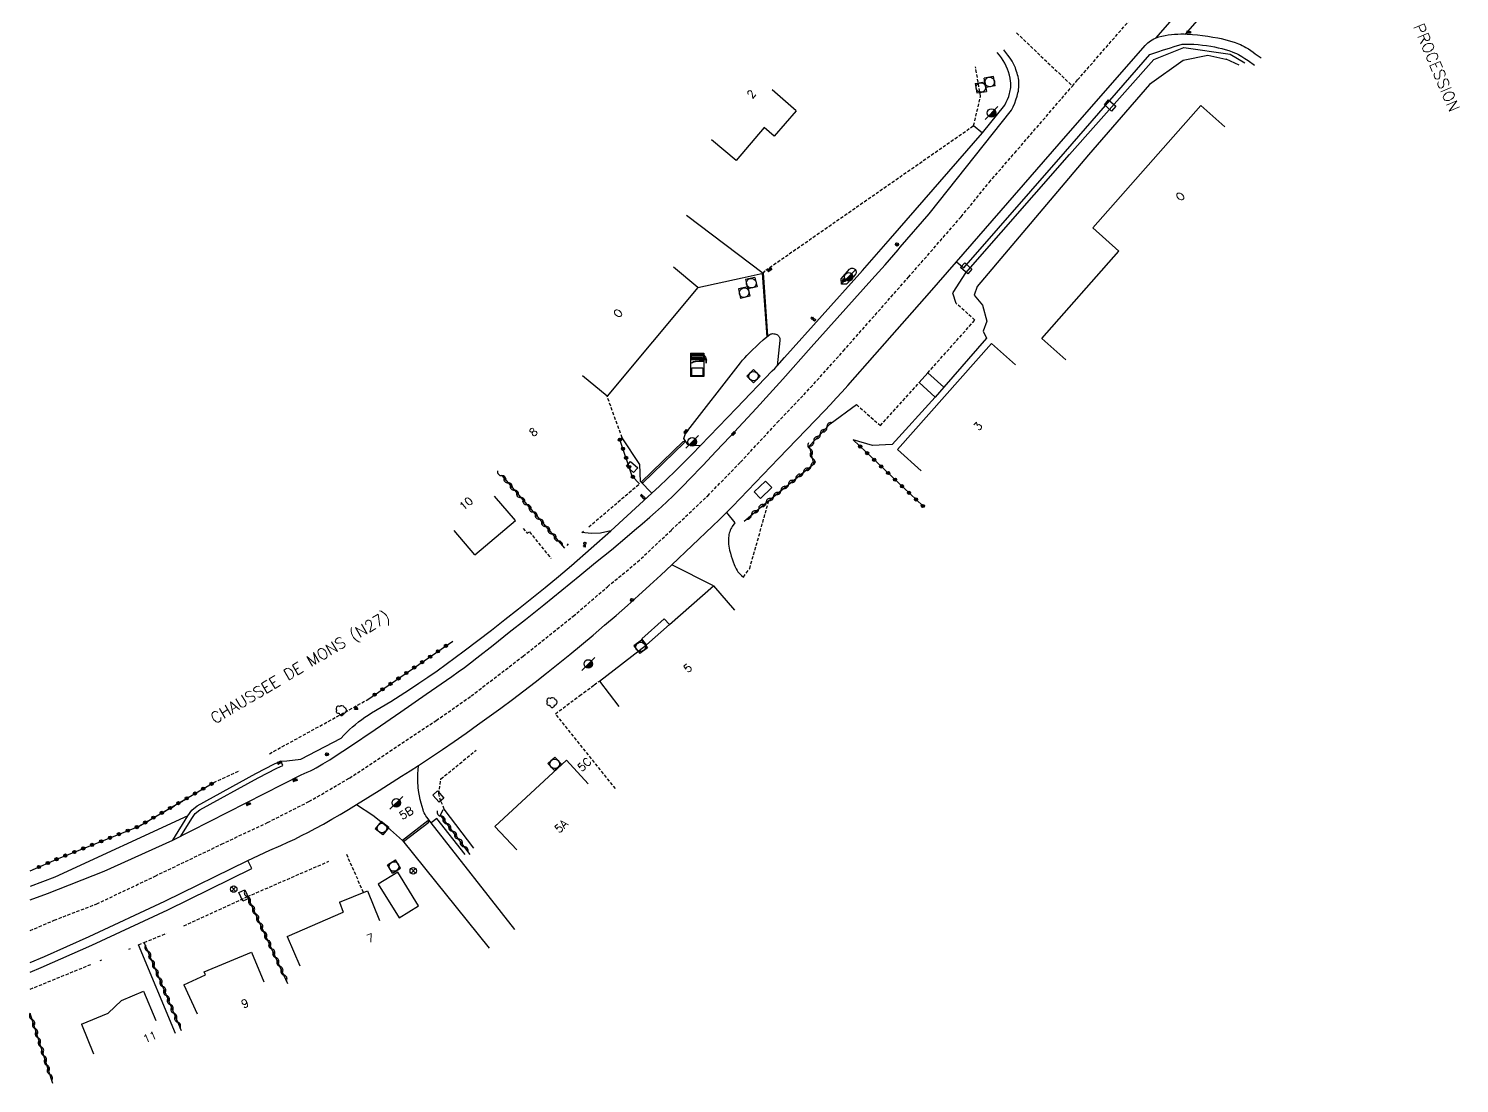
# Model space of a CAD drawing. Header units: millimetres. Extents: x 145999 to 146961, y 142040 to 143000.
# Drawn here: x 145999.8 to 146223.3, y 142040.2 to 142204.9 of the extents above; entities that cross this region are included whole.
import ezdxf
from ezdxf.enums import TextEntityAlignment as Align

# ---------------------------------------------------------------- set-up
doc = ezdxf.new("R2010")
doc.units = ezdxf.units.MM
doc.linetypes.add('DASHED', pattern=[0.75, 0.5, -0.25])
doc.layers.get('0').update_dxf_attribs({"linetype": 'CONTINUOUS'})
for name, color, linetype in [('W0001', 6, 'DASHED'), ('W0003', 5, 'CONTINUOUS'), ('W0004', 5, 'CONTINUOUS'), ('W0008', 7, 'CONTINUOUS'), ('W0014', 7, 'CONTINUOUS'), ('W0017', 7, 'CONTINUOUS'), ('W0020', 2, 'CONTINUOUS'), ('W0100', 7, 'CONTINUOUS'), ('W0101', 7, 'CONTINUOUS'), ('W0105', 7, 'CONTINUOUS'), ('W0112', 1, 'DASHED'), ('W0211', 2, 'CONTINUOUS'), ('W0213', 2, 'CONTINUOUS'), ('W0300', 7, 'CONTINUOUS'), ('W0310', 3, 'CONTINUOUS'), ('W0322', 7, 'CONTINUOUS'), ('W0323', 7, 'CONTINUOUS'), ('W0400', 7, 'CONTINUOUS'), ('W0420', 7, 'CONTINUOUS'), ('W0425', 7, 'CONTINUOUS'), ('W0431', 7, 'CONTINUOUS'), ('W0461', 7, 'CONTINUOUS'), ('W0469', 7, 'CONTINUOUS'), ('W0470', 7, 'CONTINUOUS'), ('W0851', 7, 'CONTINUOUS'), ('W0856', 7, 'CONTINUOUS'), ('W0925', 7, 'CONTINUOUS'), ('W0989', 7, 'CONTINUOUS'), ('W0991', 7, 'CONTINUOUS'), ('W1336', 3, 'CONTINUOUS'), ('W1337', 1, 'CONTINUOUS'), ('W1338', 7, 'CONTINUOUS'), ('W1471', 7, 'CONTINUOUS')]:
    doc.layers.add(name, color=color, linetype=linetype)
doc.styles.get("Standard").update_dxf_attribs({"font": 'romans.shx', "width": 0.85})

# ---------------------------------------------------------------- blocks, each defined once
blk = doc.blocks.new('T469')
at = {"color": 0, "linetype": 'Continuous', "flags": 128}
for points in [[(-0.35, 0.35), (0.35, -0.35)], [(-0.35, -0.35), (0.35, 0.35)]]:
    blk.add_lwpolyline(points, dxfattribs=at)
at = {"color": 0, "linetype": 'Continuous'}
blk.add_circle((0, 0), 0.5, dxfattribs=at)
blk = doc.blocks.new('T1471')
at = {"color": 0, "linetype": 'Continuous', "flags": 128}
blk.add_lwpolyline([(-0.75, -0.5), (-0.75, 0.5), (0.75, 0.5), (0.75, -0.5), (-0.75, -0.5)], dxfattribs=at)
blk = doc.blocks.new('T400')
for p, q in [((-0.15, 0.3), (0.15, 0.3)), ((-0.15, -0.25), (-0.15, 0.3)), ((-0.15, 0.15), (0.15, 0.15)), ((-0.15, 0), (0.15, 0)), ((0.15, 0.3), (0.15, -0.25)), ((-0.15, -0.15), (0.15, -0.15)), ((-0.15, -0.25), (-0.15, -0.3)), ((-0.15, -0.3), (0.15, -0.3)), ((0.15, -0.3), (0.15, -0.25))]:
    blk.add_line(p, q)
blk = doc.blocks.new('T856')
for p, q in [((-0.125, 0), (0.125, 0)), ((0, 0.125), (0, -0.125))]:
    blk.add_line(p, q)
blk.add_ellipse((0, 0), major_axis=(-0.177, 0.177), ratio=1, start_param=3.9269908, end_param=10.2101761)
blk = doc.blocks.new('T300')
for p, q in [((-0.8, 0.51), (-0.86, 0.34)), ((-0.86, 0.34), (-0.86, 0.17)), ((-0.86, 0.17), (-0.74, 0.06)), ((-0.69, 0.63), (-0.8, 0.51)), ((-0.8, -0.06), (-0.74, 0.06)), ((-0.74, 0.06), (-0.69, 0.11)), ((-0.57, 0.69), (-0.69, 0.63)), ((-0.46, 0.69), (-0.57, 0.69)), ((-0.29, 0.63), (-0.46, 0.69)), ((-0.29, 0.63), (-0.17, 0.74)), ((-0.23, 0.57), (-0.29, 0.63)), ((-0.17, 0.74), (-0.06, 0.8)), ((-0.06, 0.8), (0.06, 0.8)), ((0.06, 0.8), (0.23, 0.74)), ((0.23, 0.74), (0.34, 0.63)), ((0.34, 0.63), (0.4, 0.51)), ((0.46, 0.46), (0.34, 0.46)), ((0.4, 0.51), (0.4, 0.46)), ((0.57, 0.4), (0.46, 0.46)), ((0.57, 0.4), (0.69, 0.29)), ((0.69, 0.29), (0.74, 0.17)), ((0.74, 0.06), (0.69, -0.17)), ((0.74, 0.17), (0.74, 0.06)), ((-0.8, -0.17), (-0.8, -0.06)), ((-0.8, -0.23), (-0.8, -0.17)), ((-0.74, -0.34), (-0.8, -0.23)), ((-0.69, -0.4), (-0.74, -0.34)), ((-0.51, -0.46), (-0.69, -0.4)), ((-0.4, -0.46), (-0.51, -0.46)), ((-0.4, -0.46), (-0.34, -0.46)), ((-0.34, -0.46), (-0.34, -0.4)), ((-0.34, -0.51), (-0.34, -0.46)), ((-0.29, -0.63), (-0.34, -0.51)), ((-0.17, -0.74), (-0.29, -0.63)), ((-0.06, -0.8), (-0.17, -0.74)), ((0.06, -0.8), (-0.06, -0.8)), ((0.17, -0.74), (0.06, -0.8)), ((0.23, -0.69), (0.17, -0.74)), ((0.29, -0.46), (0.23, -0.46)), ((0.29, -0.63), (0.23, -0.69)), ((0.46, -0.4), (0.29, -0.46)), ((0.34, -0.51), (0.29, -0.63)), ((0.34, -0.51), (0.34, -0.46)), ((0.57, -0.34), (0.46, -0.4)), ((0.63, -0.29), (0.57, -0.34)), ((0.69, -0.17), (0.63, -0.29))]:
    blk.add_line(p, q)
blk = doc.blocks.new('T420')
for p, q in [((0.75, 0.75), (-0.75, 0.75)), ((-0.75, 0.75), (-0.75, -0.75)), ((0.75, 0.75), (0.75, -0.75)), ((0.75, -0.75), (-0.75, -0.75))]:
    blk.add_line(p, q)
blk.add_ellipse((0, 0), major_axis=(-0.53, 0.53), ratio=1, start_param=3.926991, end_param=10.210176)
blk = doc.blocks.new('T425')
for p, q in [((-0.15, 0.6), (0.15, 0.6)), ((-0.15, 0.6), (-0.15, 0.3)), ((-0.15, 0.3), (0.15, 0.3)), ((-0.15, 0.15), (0.15, 0.15)), ((-0.15, -0.15), (-0.15, 0.15)), ((0, 0.45), (0.15, 0.45)), ((0.15, 0.45), (0.15, 0.3)), ((0.15, 0.15), (0.15, -0.15)), ((0.15, -0.15), (-0.15, -0.15))]:
    blk.add_line(p, q)
blk.add_ellipse((0, 0), major_axis=(-0.106, 0.106), ratio=1, start_param=3.926991, end_param=10.210176)
blk = doc.blocks.new('T470')
for p, q in [((-1.000002, -1.000002), (1.000002, 1.000002)), ((0, 0), (0.666668, 0)), ((0, 0), (0, -0.666668)), ((0.166667, 0.166667), (0.500001, 0.166667)), ((0.166667, 0.166667), (0.166667, -0.666668)), ((0.333334, 0.333334), (0.500001, 0.333334)), ((0.333334, 0.333334), (0.333334, -0.500001)), ((0.500001, 0.333334), (0.500001, -0.333334)), ((-0.333334, -0.333334), (0.500001, -0.333334)), ((-0.333334, -0.333334), (-0.333334, -0.500001)), ((-0.333334, -0.500001), (0.333334, -0.500001)), ((-0.166667, -0.166667), (0.666668, -0.166667)), ((-0.166667, -0.166667), (-0.166667, -0.666668))]:
    blk.add_line(p, q)
blk.add_ellipse((0, 0), major_axis=(0.471405, 0.471405), ratio=1, start_param=5.4977871438, end_param=11.780972451)
blk = doc.blocks.new('T851')
for p, q in [((-0.25, -0.15), (0, 0.32)), ((0, 0.32), (0.25, -0.15)), ((-0.25, -0.15), (0.25, -0.15))]:
    blk.add_line(p, q)
for major_axis in [(-0.106, 0.106), (-0.0354, 0.0354), (-0.0236, 0.0236)]:
    blk.add_ellipse((0, 0), major_axis=major_axis, ratio=1, start_param=3.926991, end_param=10.210176)
blk = doc.blocks.new('T925')
for p, q in [((-1.030302, 1.81818), (-0.90909, 1.81818)), ((-1.030302, 1.81818), (-1.030302, -1.81818)), ((-0.90909, 1.81818), (0.90909, 1.81818)), ((-0.90909, 1.696968), (0.90909, 1.696968)), ((-0.90909, 0.787878), (-0.90909, 1.696968)), ((0.90909, 0.787878), (-0.90909, 0.787878)), ((-0.787878, 1.575756), (0.787878, 1.575756)), ((-0.787878, 1.333332), (-0.787878, 1.575756)), ((0.787878, 1.333332), (-0.787878, 1.333332)), ((-0.787878, 1.151514), (0.787878, 1.151514)), ((-0.787878, 0.90909), (-0.787878, 1.151514)), ((0.787878, 0.90909), (-0.787878, 0.90909)), ((0.787878, 1.575756), (0.787878, 1.333332)), ((0.787878, 1.151514), (0.787878, 0.90909)), ((0.90909, 1.81818), (1.030302, 1.81818)), ((0.90909, 1.696968), (0.90909, 0.787878)), ((1.030302, 1.81818), (1.030302, -1.81818)), ((1.030302, 1.51515), (1.272726, 1.21212)), ((1.21212, 1.151514), (1.030302, 1.393938)), ((1.151514, 1.272726), (1.030302, 1.151514)), ((1.030302, 1.151514), (1.21212, 0.969696)), ((1.151514, 1.21212), (1.090908, 1.151514)), ((1.090908, 1.151514), (1.21212, 1.030302)), ((1.272726, 0.727272), (1.21212, 1.151514)), ((1.21212, 1.030302), (1.21212, 1.090908)), ((1.272726, 1.21212), (1.454544, 0.727272)), ((1.454544, 0.727272), (1.272726, 0.727272)), ((1.333332, 0.727272), (1.333332, 0.242424)), ((1.393938, 0.727272), (1.393938, 0.242424)), ((1.030302, -1.81818), (-1.030302, -1.81818)), ((-0.848484, -0.484848), (0.848484, -0.484848)), ((-0.848484, -1.696968), (-0.848484, -0.484848)), ((0.848484, -1.696968), (-0.848484, -1.696968)), ((0.848484, -0.484848), (0.848484, -1.696968))]:
    blk.add_line(p, q)
for major_axis, ratio in [((-1.939392, 0), 0.1875), ((-1.878786, 0), 0.16129)]:
    blk.add_ellipse((1.030302, 0.242424), major_axis=major_axis, ratio=ratio, start_param=4.7123889804, end_param=6.2831853072)
blk = doc.blocks.new('t310o')
at = {"color": 0, "linetype": 'Continuous'}
for centre, start, end in [((-0.5, 0.38), 216.8699, 323.1304), ((0.5, -0.37), 36.8699, 143.1303)]:
    blk.add_arc(centre, 0.625, start, end, dxfattribs=at)
blk = doc.blocks.new('t322o')
at = {"color": 0, "linetype": 'Continuous'}
for radius in [0.25, 0.15]:
    blk.add_circle((0, 0), radius, dxfattribs=at)
blk = doc.blocks.new('t323o')
at = {"color": 0, "linetype": 'Continuous'}
for radius in [0.25, 0.15]:
    blk.add_circle((0, 0), radius, dxfattribs=at)

msp = doc.modelspace()

# ---------------------------------------------------------------- linework, layer by layer
at = {"layer": 'W0001'}
for points in [[(146000, 142064.04), (146003.75, 142065.67), (146010.4, 142068.21), (146019.55, 142072.56), (146029.91, 142077.54), (146037.09, 142080.93), (146043.55, 142084.19), (146049.87, 142087.86), (146056.2, 142092.07), (146063.45, 142096.86), (146068.9, 142100.69), (146077.02, 142106.91), (146084.85, 142113.14), (146090.2, 142117.76), (146094.89, 142121.63), (146100.22, 142126.64), (146105.85, 142131.96), (146111, 142137.23), (146116.73, 142143.4), (146121.92, 142148.86), (146127.04, 142154.56), (146131.51, 142159.63), (146137.22, 142166.1), (146145.47, 142175.55), (146149.82, 142180.91), (146153.83, 142185.51), (146162.83, 142195.96), (146163.65, 142196.91), (146182.79, 142218.88)], [(146154.12, 142204.25), (146162.83, 142195.96)]]:
    msp.add_lwpolyline(points, dxfattribs=at)
at = {"layer": 'W0003'}
for points in [[(146022.27, 142078.15), (146024.64, 142081.96), (146025.24, 142082.87), (146026.08, 142083.51), (146035.26, 142088.56), (146038.18, 142090.08), (146039.16, 142090.53)], [(146023.55, 142078.8), (146025.26, 142081.56), (146025.79, 142082.35), (146026.48, 142082.88), (146035.61, 142087.9), (146038.51, 142089.41), (146039.47, 142089.85)], [(146039.47, 142089.85), (146039.16, 142090.53)]]:
    msp.add_lwpolyline(points, dxfattribs=at)
at = {"layer": 'W0004'}
for points in [[(146115.27, 142156.92), (146114.57, 142166.8), (146114.52, 142166.74), (146114.38, 142166.71), (146115.08, 142156.76)], [(146102.07, 142140.48), (146102.25, 142140.29), (146095.64, 142133.92), (146095.46, 142134.1)], [(146062.13, 142081.18), (146058.17, 142078.13), (146058.32, 142077.94), (146062.28, 142080.98)]]:
    msp.add_lwpolyline(points, close=True, dxfattribs=at)
at = {"layer": 'W0008'}
for points in [[(146000, 142059.06), (146002.22, 142060), (146009.23, 142063.11), (146021.04, 142068.62), (146034.01, 142075), (146037.44, 142076.58), (146039.16, 142077.34), (146040.26, 142077.83), (146041.34, 142078.34), (146042.41, 142078.87), (146043.48, 142079.41), (146044.54, 142079.97), (146045.85, 142080.69), (146047.15, 142081.42), (146048.44, 142082.17), (146049.72, 142082.94), (146051, 142083.72), (146054.52, 142085.93), (146058.03, 142088.14), (146059.35, 142088.98), (146060.66, 142089.84), (146062.54, 142091.07), (146064.4, 142092.32), (146066.25, 142093.58), (146068.09, 142094.86), (146069.91, 142096.16), (146071.73, 142097.47), (146073.54, 142098.79), (146075.34, 142100.13), (146077.12, 142101.49), (146078.9, 142102.85), (146080.66, 142104.24), (146082.5, 142105.71), (146084.33, 142107.19), (146086.15, 142108.69), (146087.96, 142110.2), (146089.75, 142111.73), (146091.53, 142113.27), (146093.3, 142114.82), (146095.06, 142116.39), (146096.81, 142117.97), (146098.54, 142119.57), (146100.26, 142121.18), (146103.44, 142124.19), (146106.61, 142127.21), (146107.7, 142128.27), (146108.79, 142129.34), (146109.25, 142129.81), (146109.71, 142130.28), (146116.91, 142137.76), (146124.1, 142145.24), (146125.02, 142146.21), (146125.94, 142147.19), (146126.84, 142148.18), (146127.73, 142149.18), (146131.99, 142153.99), (146136.25, 142158.82), (146140.49, 142163.66), (146144.72, 142168.5), (146160.77, 142186.93), (146174.22, 142202.3), (146174.41, 142202.51), (146174.61, 142202.7), (146174.83, 142202.88), (146175.06, 142203.04), (146175.3, 142203.19), (146175.54, 142203.32), (146175.8, 142203.44), (146176.06, 142203.54), (146176.33, 142203.62), (146176.82, 142203.74), (146177.3, 142203.85), (146177.8, 142203.93), (146178.29, 142204), (146178.79, 142204.05), (146179.29, 142204.08), (146179.78, 142204.1), (146180.28, 142204.09), (146180.78, 142204.07), (146181.58, 142204.01), (146182.38, 142203.94), (146183.18, 142203.85), (146183.97, 142203.74), (146184.77, 142203.61), (146185.56, 142203.47), (146186.1, 142203.36), (146186.65, 142203.23), (146187.19, 142203.08), (146187.73, 142202.91), (146188.26, 142202.74), (146188.78, 142202.54), (146189.08, 142202.42), (146189.37, 142202.28), (146189.66, 142202.14), (146189.94, 142201.98), (146190.32, 142201.75), (146190.69, 142201.52), (146191.05, 142201.27), (146191.41, 142201.01), (146192.3, 142200.34)], [(146000, 142068.86), (146002.68, 142069.84), (146011.57, 142073.31), (146022.27, 142078.15), (146042.33, 142088.38), (146042.81, 142088.56), (146043.29, 142088.77), (146043.77, 142088.99), (146044.23, 142089.22), (146044.69, 142089.48), (146045.74, 142090.1), (146046.79, 142090.73), (146047.83, 142091.38), (146048.86, 142092.05), (146049.88, 142092.73), (146053.89, 142095.46), (146057.89, 142098.21), (146061.88, 142100.97), (146065.87, 142103.74), (146066.85, 142104.44), (146067.83, 142105.15), (146068.8, 142105.88), (146069.76, 142106.62), (146072.31, 142108.62), (146074.86, 142110.63), (146077.4, 142112.65), (146080.23, 142114.92), (146083.06, 142117.2), (146085.88, 142119.49), (146088.34, 142121.51), (146090.8, 142123.53), (146093.25, 142125.57), (146094.44, 142126.57), (146095.62, 142127.58), (146096.79, 142128.6), (146097.7, 142129.41), (146098.61, 142130.23), (146099.5, 142131.06), (146100.38, 142131.9), (146101.26, 142132.75), (146102.12, 142133.62), (146102.97, 142134.49), (146105.09, 142136.7), (146107.2, 142138.92), (146109.3, 142141.15), (146111.38, 142143.39), (146113.46, 142145.64), (146115.53, 142147.9), (146117.58, 142150.17), (146122.04, 142155.15), (146131.52, 142165.74), (146133.56, 142168.04), (146135.59, 142170.35), (146135.76, 142170.56), (146135.92, 142170.77), (146135.92, 142170.78), (146140.47, 142175.99), (146153.33, 142192.21), (146153.58, 142192.73), (146153.82, 142193.26), (146154.02, 142193.8), (146154.2, 142194.35), (146154.27, 142194.62), (146154.33, 142194.9), (146154.39, 142195.18), (146154.43, 142195.46), (146154.46, 142195.74), (146154.47, 142196.02), (146154.47, 142196.3), (146154.46, 142196.58), (146154.44, 142196.86), (146154.4, 142197.14), (146154.35, 142197.42), (146154.28, 142197.7), (146154.21, 142197.98), (146154.12, 142198.25), (146154.02, 142198.53), (146153.92, 142198.8), (146153.67, 142199.33), (146153.4, 142199.84), (146153.09, 142200.33), (146152.76, 142200.8), (146152.45, 142201.2), (146152.13, 142201.59)]]:
    msp.add_lwpolyline(points, dxfattribs=at)
at = {"layer": 'W0014'}
for points in [[(146039.16, 142090.53), (146040.11, 142090.55), (146042.3, 142090.8), (146048.59, 142094.1), (146049.01, 142094.56), (146049.44, 142095), (146049.88, 142095.44), (146050.34, 142095.85), (146050.81, 142096.25), (146051.29, 142096.64), (146051.79, 142097.01), (146052.29, 142097.37), (146052.81, 142097.71), (146053.34, 142098.03), (146054.83, 142098.93), (146056.32, 142099.84), (146057.79, 142100.77), (146059.25, 142101.71), (146060.7, 142102.67), (146062.14, 142103.65), (146063.57, 142104.64), (146064.99, 142105.65), (146066.4, 142106.68), (146067.8, 142107.72), (146069.93, 142109.34), (146072.06, 142110.97), (146074.17, 142112.62), (146076.27, 142114.28), (146078.37, 142115.96), (146080.45, 142117.64), (146082.52, 142119.35), (146084.58, 142121.06), (146090.71, 142126.49), (146097.11, 142132.35), (146098.32, 142133.46), (146099.52, 142134.59), (146100.7, 142135.74), (146102.06, 142137.09), (146103.41, 142138.45), (146104.75, 142139.82), (146110.35, 142145.63), (146115.94, 142151.45), (146116.33, 142151.85), (146116.71, 142152.26), (146117.87, 142153.55), (146129.64, 142166.69), (146130.05, 142167.15), (146134.41, 142172.15), (146148.78, 142188.65), (146152.25, 142192.99), (146152.49, 142193.41), (146152.7, 142193.85), (146152.88, 142194.31), (146153.02, 142194.77), (146153.08, 142195.01), (146153.13, 142195.25), (146153.16, 142195.49), (146153.19, 142195.73), (146153.2, 142195.97), (146153.21, 142196.21), (146153.2, 142196.46), (146153.18, 142196.7), (146153.12, 142197.19), (146153.01, 142197.67), (146152.87, 142198.15), (146152.7, 142198.61), (146152.5, 142199.07), (146152.27, 142199.51), (146152.02, 142199.93), (146151.74, 142200.34), (146151.42, 142200.76), (146151.09, 142201.17)], [(146144.72, 142168.5), (146145.86, 142167.55), (146145.87, 142167.55), (146161.74, 142185.72), (146174.92, 142200.89), (146176.16, 142201.31), (146177.07, 142201.61), (146177.99, 142201.89), (146178.91, 142202.17), (146179.83, 142202.44), (146179.99, 142202.48), (146180.15, 142202.5), (146180.32, 142202.52), (146180.48, 142202.52), (146181.15, 142202.51), (146181.81, 142202.48), (146182.48, 142202.42), (146183.14, 142202.36), (146183.8, 142202.27), (146184.46, 142202.17), (146185.03, 142202.07), (146185.6, 142201.94), (146186.16, 142201.81), (146186.72, 142201.65), (146187.27, 142201.48), (146187.81, 142201.29), (146188.14, 142201.16), (146188.46, 142201.02), (146188.77, 142200.86), (146189.28, 142200.56), (146189.79, 142200.25), (146190.28, 142199.92), (146191.27, 142199.24)], [(146024.64, 142081.96), (146003.83, 142072.38), (146000, 142070.95)], [(146000, 142057.54), (146001.74, 142058.26), (146009.63, 142061.75), (146021.48, 142067.3), (146034.63, 142073.76), (146034.01, 142075)]]:
    msp.add_lwpolyline(points, dxfattribs=at)
at = {"layer": 'W0017'}
for points in [[(146147.4, 142189.77), (146148.78, 142188.65)], [(146104.32, 142164.47), (146111.24, 142165.99), (146114.52, 142166.74)], [(146104.75, 142139.82), (146103.48, 142139.77), (146102.74, 142139.98), (146102.13, 142140.92), (146102.36, 142141.68), (146111, 142152.73), (146111.31, 142153.12), (146111.64, 142153.51), (146111.98, 142153.88), (146112.33, 142154.24), (146112.87, 142154.77), (146113.41, 142155.29), (146113.96, 142155.8), (146114.53, 142156.29), (146115.37, 142157.01), (146115.54, 142157.14), (146115.64, 142157.2), (146115.75, 142157.25), (146115.87, 142157.27), (146116, 142157.28), (146116.17, 142157.27), (146116.34, 142157.24), (146116.5, 142157.2), (146116.66, 142157.13), (146116.75, 142157.08), (146116.83, 142157.02), (146116.91, 142156.95), (146116.97, 142156.86), (146117.02, 142156.78), (146117.07, 142156.66), (146117.1, 142156.55), (146117.12, 142156.43), (146117.13, 142156.31), (146117.12, 142156.19), (146116.71, 142152.26)], [(146097.11, 142132.35), (146095.34, 142134.21), (146095.24, 142136.86), (146092.48, 142141.02)], [(146108.79, 142129.34), (146110.1, 142127.73), (146109.7, 142127.15), (146109.57, 142126.96), (146109.46, 142126.77), (146109.37, 142126.56), (146109.29, 142126.35), (146109.22, 142126.13), (146109.17, 142125.92), (146109.14, 142125.69), (146109.11, 142125.37), (146109.1, 142125.05), (146109.1, 142124.73), (146109.12, 142124.41), (146109.16, 142124.09), (146109.21, 142123.78), (146109.27, 142123.46), (146109.39, 142123), (146109.51, 142122.55), (146109.65, 142122.1), (146109.81, 142121.66), (146109.97, 142121.21), (146110.07, 142120.98), (146110.18, 142120.75), (146110.3, 142120.52), (146110.44, 142120.3), (146110.58, 142120.09), (146110.72, 142119.92), (146110.87, 142119.76), (146111.14, 142119.51), (146111.42, 142119.27)], [(146090.71, 142126.49), (146089.11, 142126.13), (146087.67, 142126.05), (146086.18, 142126.23)], [(146106.77, 142117.87), (146100.26, 142121.18)], [(146075.73, 142064.2), (146062.67, 142080.88), (146061.97, 142081.78), (146061.83, 142081.99), (146061.69, 142082.2), (146061.57, 142082.43), (146061.47, 142082.66), (146061.38, 142082.9), (146061.22, 142083.43), (146061.07, 142083.97), (146060.94, 142084.52), (146060.82, 142085.07), (146060.72, 142085.62), (146060.67, 142085.98), (146060.63, 142086.34), (146060.6, 142086.7), (146060.58, 142087.06), (146060.57, 142087.57), (146060.58, 142088.09), (146060.59, 142088.6), (146060.62, 142089.12), (146060.66, 142089.84)], [(146051, 142083.72), (146053.54, 142082.08), (146055.84, 142080.23), (146055.84, 142080.2), (146058.17, 142078.13), (146071.72, 142061.31)]]:
    msp.add_lwpolyline(points, dxfattribs=at)
msp.add_lwpolyline([(146128.39, 142165.9), (146127.55, 142165.02), (146126.78, 142164.99), (146126.71, 142165.83), (146128.02, 142167.36), (146128.09, 142167.42), (146128.17, 142167.47), (146128.26, 142167.51), (146128.35, 142167.53), (146128.44, 142167.53), (146128.55, 142167.51), (146128.66, 142167.47), (146128.75, 142167.42), (146128.84, 142167.36), (146128.92, 142167.28), (146128.98, 142167.19), (146129.02, 142167.09), (146129.06, 142166.98), (146129.07, 142166.88), (146129.07, 142166.79), (146129.05, 142166.72), (146129.02, 142166.64), (146128.97, 142166.58), (146128.61, 142166.18)], close=True, dxfattribs=at)
at = {"layer": 'W0020'}
msp.add_lwpolyline([(146197.49, 142228.19), (146175.8, 142203.44), (146176.06, 142203.54), (146176.33, 142203.62), (146176.82, 142203.74), (146177.3, 142203.85), (146177.8, 142203.93), (146178.29, 142204), (146178.79, 142204.05), (146179.29, 142204.08), (146179.78, 142204.1), (146180.28, 142204.09), (146180.5, 142204.08), (146187.64, 142212.24)], dxfattribs=at)
at = {"layer": 'W0100'}
for points in [[(146158.06, 142156.53), (146170.11, 142170.14), (146166.01, 142173.8), (146182.89, 142192.89)], [(146182.89, 142192.89), (146186.63, 142189.58)], [(146104.32, 142164.47), (146100.49, 142167.68)], [(146104.32, 142164.47), (146090.14, 142147.5)], [(146158.06, 142156.53), (146161.8, 142153.21)], [(146135.49, 142139.18), (146150.2, 142155.75)], [(146150.2, 142155.75), (146153.94, 142152.43)], [(146090.14, 142147.5), (146086.3, 142150.71)], [(146135.49, 142139.18), (146139.23, 142135.86)], [(146075.8, 142128.12), (146072.55, 142131.92)], [(146069.48, 142122.72), (146075.8, 142128.12)], [(146069.48, 142122.72), (146066.23, 142126.52)], [(146088.93, 142103.02), (146096.31, 142108.69), (146096.31, 142108.69), (146099.87, 142111.85), (146106.77, 142117.87)], [(146106.77, 142117.87), (146110.05, 142114.1)], [(146088.93, 142103.02), (146091.97, 142099.06)], [(146072.62, 142080.3), (146083.79, 142090.65)], [(146083.79, 142090.65), (146087.19, 142086.98)], [(146072.62, 142080.3), (146076.02, 142076.63)]]:
    msp.add_lwpolyline(points, dxfattribs=at)
at = {"layer": 'W0101'}
for points in [[(146119.69, 142192.1), (146115.91, 142195.37)], [(146119.69, 142192.1), (146116.25, 142188.13), (146114.65, 142189.48), (146110.28, 142184.31)], [(146110.28, 142184.31), (146106.46, 142187.54)], [(146048.35, 142068.48), (146052.69, 142070.24)], [(146052.69, 142070.24), (146054.57, 142065.61)], [(146040.15, 142063.13), (146048.92, 142066.94)], [(146048.35, 142068.48), (146048.92, 142066.94)], [(146040.15, 142063.13), (146042.14, 142058.55)], [(146023.99, 142055.55), (146027.41, 142057.15), (146027.18, 142057.59), (146034.56, 142060.67)], [(146034.56, 142060.67), (146036.48, 142056.06)], [(146023.99, 142055.55), (146026.1, 142051.02)], [(146008, 142049.43), (146012.19, 142051.15), (146014.24, 142053.14)], [(146014.24, 142053.14), (146017.71, 142054.59)], [(146017.71, 142054.59), (146019.64, 142049.99)], [(146008, 142049.43), (146009.9, 142044.8)]]:
    msp.add_lwpolyline(points, dxfattribs=at)
at = {"layer": 'W0105'}
msp.add_lwpolyline([(146138.91, 142149.63), (146140.23, 142151.14), (146142.73, 142148.94), (146141.39, 142147.37)], close=True, dxfattribs=at)
for points in [[(146096.31, 142108.69), (146095.55, 142109.6), (146099.06, 142112.76), (146099.87, 142111.85)], [(146067.98, 142075.91), (146063.54, 142081.56), (146062.67, 142080.88)]]:
    msp.add_lwpolyline(points, dxfattribs=at)
at = {"layer": 'W0112'}
for points in [[(146114.52, 142166.74), (146114.91, 142167.18), (146147.4, 142189.77), (146148.49, 142194.33), (146147.69, 142198.97)], [(146140.23, 142151.14), (146147.6, 142159.4), (146144.68, 142162)], [(146129.1, 142146.19), (146132.83, 142142.92), (146138.91, 142149.63)], [(146092.07, 142140.88), (146092.48, 142141.02), (146090.14, 142147.5)], [(146087.26, 142127.1), (146095.19, 142133.82)], [(146111.42, 142119.27), (146112.41, 142120.59), (146115.43, 142131.27)], [(146077.01, 142126.87), (146077.67, 142126.12), (146078.02, 142126.32), (146081.39, 142122.15)], [(146086.2, 142126.21), (146086.45, 142126.44)], [(146083.92, 142124.19), (146084.1, 142124.44)], [(146091.46, 142086.21), (146082.06, 142097.89), (146085.85, 142100.75), (146088.14, 142102.42), (146088.93, 142103.02)], [(146037.37, 142091.65), (146052.58, 142100.04)], [(146064.7, 142083.03), (146064.16, 142084.27), (146063.82, 142085.38), (146064.17, 142087.75), (146069.7, 142092.23)], [(146028.68, 142087.16), (146032.75, 142089.05), (146032.75, 142089.05)], [(146016.91, 142080.31), (146024.22, 142084.49)], [(146052.07, 142069.99), (146049.42, 142076.02)], [(146024.01, 142064.8), (146033.95, 142069.35), (146046.64, 142074.86)], [(146016.94, 142061.83), (146017.83, 142062.19)], [(146017.83, 142062.19), (146021.31, 142063.63)], [(146015.4, 142061.15), (146015.67, 142061.26)], [(146000, 142054.89), (146009.68, 142058.84)], [(146010.91, 142059.35), (146011.17, 142059.45)]]:
    msp.add_lwpolyline(points, dxfattribs=at)
at = {"layer": 'W0211'}
for points in [[(146188.88, 142199.21), (146186.85, 142200.15), (146186.8, 142200.12), (146183.99, 142200.75), (146180.13, 142199.92), (146174.9, 142196.19), (146165.35, 142185.2), (146147.95, 142164.67), (146147.51, 142163.31), (146148.79, 142161.74), (146149.48, 142159.24), (146148.88, 142157.68), (146149.39, 142156.55), (146142.73, 142148.94)], [(146141.39, 142147.37), (146134.65, 142139.94), (146131.58, 142139.79), (146128.59, 142140.67)]]:
    msp.add_lwpolyline(points, dxfattribs=at)
at = {"layer": 'W0213'}
for points in [[(146144.68, 142162), (146144.13, 142163.62), (146144.19, 142163.69), (146146.16, 142166.8), (146162.39, 142185.28), (146175.57, 142200.11), (146180.23, 142201.96), (146187.49, 142200.91), (146189.77, 142199.56), (146189.76, 142199.56)], [(146124.99, 142143.21), (146129.1, 142146.19)]]:
    msp.add_lwpolyline(points, dxfattribs=at)
at = {"layer": 'W0310'}
for points in [[(146111.53, 142127.99), (146114.51, 142130.51), (146122.45, 142136.95), (146121.75, 142139.74), (146124.99, 142143.21)], [(146068.73, 142075.95), (146064.1, 142082.05), (146064.53, 142082.96)]]:
    msp.add_lwpolyline(points, dxfattribs=at)
at = {"layer": 'W0322'}
for points in [[(146052.58, 142100.04), (146066.02, 142109.25)], [(146000, 142073.38), (146004.52, 142075.37), (146016.91, 142080.31), (146028.68, 142087.16)]]:
    msp.add_lwpolyline(points, dxfattribs=at)
at = {"layer": 'W0323'}
for points in [[(146094.07, 142135.04), (146092.07, 142140.88)], [(146094.07, 142135.04), (146095.19, 142133.82)]]:
    msp.add_lwpolyline(points, dxfattribs=at)
at = {"layer": 'W0431'}
msp.add_lwpolyline([(146060.69, 142067.9), (146057.42, 142073.18), (146054.35, 142071.31), (146057.63, 142066.01)], close=True, dxfattribs=at)
at = {"layer": 'W0461'}
msp.add_lwpolyline([(146113.13, 142132.57), (146114.12, 142131.54), (146115.87, 142133.24), (146114.87, 142134.26)], close=True, dxfattribs=at)
at = {"layer": 'W1336'}
for points in [[(146073.68, 142135.1), (146083.49, 142123.75)], [(146040.27, 142055.75), (146033.95, 142069.35)], [(146023.62, 142048.37), (146017.83, 142062.19)], [(146003.53, 142040.18), (146000, 142051.09)]]:
    msp.add_lwpolyline(points, dxfattribs=at)
at = {"layer": 'W1337'}
for points in [[(146102.56, 142175.8), (146114.52, 142166.74)], [(146069.33, 142076.93), (146064.7, 142083.03)], [(146022.72, 142047.99), (146016.94, 142061.83)]]:
    msp.add_lwpolyline(points, dxfattribs=at)
at = {"layer": 'W1338'}
msp.add_lwpolyline([(146139.48, 142130.36), (146128.59, 142140.67)], dxfattribs=at)

# ---------------------------------------------------------------- block references
at = {"layer": 'W0300'}
for p in [(146081.56, 142099.66), (146048.65, 142098.41)]:
    msp.add_blockref('T300', p, dxfattribs=at)
at = {"layer": 'W0310'}
for p, rotation in [((146124.48, 142142.66), 46.8755696288414), ((146122.43, 142140.47), 46.8755696288414), ((146123.45, 142141.57), 46.8755696288414), ((146121.87, 142139.26), 104.0810435707736), ((146122.23, 142137.8), 104.0810435707736), ((146120.8, 142135.61), 39.02551514732665), ((146121.96, 142136.56), 39.02551514732665), ((146117.3, 142132.78), 39.02551514732665), ((146118.47, 142133.73), 39.02551514732665), ((146119.63, 142134.67), 39.02551514732665), ((146114.97, 142130.89), 39.02551514732665), ((146116.14, 142131.84), 39.02551514732665), ((146112.68, 142128.96), 40.34133485488788), ((146113.82, 142129.93), 40.34133485488788), ((146064.2, 142081.93), 127.1678756619911), ((146065.11, 142080.73), 127.1678756619911), ((146066.01, 142079.54), 127.1678756619911), ((146066.92, 142078.34), 127.1678756619911), ((146067.82, 142077.14), 127.1678756619911)]:
    msp.add_blockref('t310o', p, dxfattribs=dict(at, rotation=rotation))
at = {"layer": 'W0322'}
for p, rotation in [((146062.48, 142106.82), 34.41385457141608), ((146063.71, 142107.67), 34.41385457141608), ((146064.95, 142108.52), 34.41385457141608), ((146058.76, 142104.28), 34.41385457141608), ((146060, 142105.13), 34.41385457141608), ((146061.24, 142105.97), 34.41385457141608), ((146056.29, 142102.58), 34.41385457141608), ((146057.53, 142103.43), 34.41385457141608), ((146053.81, 142100.89), 34.41385457141608), ((146055.05, 142101.73), 34.41385457141608), ((146028.34, 142086.96), 30.17718841210014), ((146024.45, 142084.7), 30.17718841210014), ((146025.75, 142085.45), 30.17718841210014), ((146027.04, 142086.2), 30.17718841210014), ((146020.56, 142082.43), 30.17718841210014), ((146021.86, 142083.19), 30.17718841210014), ((146023.15, 142083.94), 30.17718841210014), ((146015.26, 142079.65), 21.74782654108073), ((146016.65, 142080.21), 21.74782654108073), ((146017.97, 142080.93), 30.17718841210014), ((146019.26, 142081.68), 30.17718841210014), ((146009.68, 142077.43), 21.74782654108073), ((146011.08, 142077.98), 21.74782654108073), ((146012.47, 142078.54), 21.74782654108073), ((146013.86, 142079.1), 21.74782654108073), ((146004.12, 142075.19), 23.7854817967864), ((146005.5, 142075.76), 21.74782654108073), ((146006.9, 142076.32), 21.74782654108073), ((146008.29, 142076.87), 21.74782654108073), ((146001.37, 142073.98), 23.7854817967864), ((146002.75, 142074.59), 23.7854817967864)]:
    msp.add_blockref('t322o', p, dxfattribs=dict(at, rotation=rotation))
at = {"layer": 'W0323'}
for p, rotation in [((146092.13, 142140.72), 108.8301658215233), ((146092.61, 142139.3), 108.8301658215233), ((146093.1, 142137.88), 108.8301658215233), ((146093.58, 142136.46), 108.8301658215233), ((146094.17, 142134.92), 312.6322177203935)]:
    msp.add_blockref('t323o', p, dxfattribs=dict(at, rotation=rotation))
at = {"layer": 'W0400'}
for p, rotation in [((146180.98, 142204.37), 265.850437369226), ((146115.52, 142167.25), 304.8031289204828), ((146102.45, 142142), 321.9866332263726), ((146109.89, 142141.69), 317.0361276772365), ((146038.94, 142090.29), 294.6311428803658), ((146041.36, 142087.54), 289.940304561924), ((146034.07, 142083.81), 289.940304561924)]:
    msp.add_blockref('T400', p, dxfattribs=dict(at, rotation=rotation))
at = {"layer": 'W0420'}
for p, rotation in [((146148.53, 142195.74), 99.75339401421002), ((146149.91, 142196.59), 279.7533940142101), ((146112.67, 142165.17), 12.79856673149287), ((146111.55, 142163.69), 12.79856673149287), ((146113.01, 142150.64), 46.11135510592976), ((146095.37, 142108.36), 37.46043071133577), ((146081.95, 142090.09), 42.80915719732698), ((146054.97, 142080.05), 321.1485030677703), ((146056.85, 142074.06), 211.4064763432951)]:
    msp.add_blockref('T420', p, dxfattribs=dict(at, rotation=rotation))
at = {"layer": 'W0425'}
for p, rotation in [((146122.52, 142159.42), 48.15137507712774), ((146095.87, 142131.64), 42.45335934177105), ((146086.67, 142124.54), 173.2419535482466)]:
    msp.add_blockref('T425', p, dxfattribs=dict(at, rotation=rotation))
at = {"layer": 'W0469'}
for p in [(146059.85, 142073.38), (146031.8, 142070.52)]:
    msp.add_blockref('T469', p, dxfattribs=at)
at = {"layer": 'W0470'}
for p in [(146150.19, 142191.75), (146127.88, 142166.17), (146103.41, 142140.39), (146087.2, 142105.69), (146057.2, 142084)]:
    msp.add_blockref('T470', p, dxfattribs=at)
at = {"layer": 'W0851'}
for p in [(146127.13, 142165.64), (146050.94, 142098.76)]:
    msp.add_blockref('T851', p, dxfattribs=at)
at = {"layer": 'W0856'}
for p in [(146135.42, 142171.22), (146094.02, 142115.67), (146046.37, 142091.57)]:
    msp.add_blockref('T856', p, dxfattribs=at)
at = {"layer": 'W0925'}
msp.add_blockref('T925', (146104.22, 142152.41), dxfattribs=at)
at = {"layer": 'W1336'}
for p, rotation in [((146073.68, 142135.1), 310.8540274518649), ((146074.66, 142133.96), 310.8540274518649), ((146075.64, 142132.83), 310.8540274518649), ((146076.62, 142131.69), 310.8540274518649), ((146077.6, 142130.56), 310.8540274518649), ((146078.58, 142129.42), 310.8540274518649), ((146079.56, 142128.29), 310.8540274518649), ((146080.55, 142127.15), 310.8540274518649), ((146081.53, 142126.02), 310.8540274518649), ((146082.51, 142124.89), 310.8540274518649), ((146033.95, 142069.35), 114.9179461365163), ((146034.59, 142067.99), 114.9179461365163), ((146035.22, 142066.63), 114.9179461365163), ((146035.85, 142065.27), 114.9179461365163), ((146036.48, 142063.91), 114.9179461365163), ((146037.11, 142062.55), 114.9179461365163), ((146037.75, 142061.19), 114.9179461365163), ((146018.4, 142060.82), 112.726499281084), ((146018.98, 142059.44), 112.726499281084), ((146038.38, 142059.83), 114.9179461365163), ((146019.56, 142058.05), 112.726499281084), ((146020.14, 142056.67), 112.726499281084), ((146039.01, 142058.47), 114.9179461365163), ((146039.64, 142057.11), 114.9179461365163), ((146020.72, 142055.29), 112.726499281084), ((146021.3, 142053.9), 112.726499281084), ((146021.88, 142052.52), 112.726499281084), ((146000.3, 142050.17), 107.9326980624971), ((146022.46, 142051.13), 112.726499281084), ((146000.76, 142048.74), 107.9326980624971), ((146023.04, 142049.75), 112.726499281084), ((146001.22, 142047.31), 107.9326980624971), ((146001.69, 142045.89), 107.9326980624971), ((146002.15, 142044.46), 107.9326980624971), ((146002.61, 142043.03), 107.9326980624971), ((146003.07, 142041.6), 107.9326980624971)]:
    msp.add_blockref('t310o', p, dxfattribs=dict(at, rotation=rotation))
at = {"layer": 'W1338', "rotation": 136.5723543839506}
for p in [(146129.68, 142139.64), (146130.77, 142138.61), (146131.86, 142137.58), (146132.95, 142136.54), (146134.04, 142135.51), (146135.12, 142134.48), (146136.21, 142133.45), (146137.3, 142132.42), (146138.39, 142131.39), (146139.48, 142130.36)]:
    msp.add_blockref('t322o', p, dxfattribs=at)
at = {"layer": 'W1471'}
for p, rotation in [((146168.72, 142192.92), 318.3540541864752), ((146146.24, 142167.48), 318.8712506162121), ((146094.04, 142136.44), 138.6422441111253), ((146063.77, 142084.97), 130.596061150657), ((146033.38, 142069.52), 294.6140250469546)]:
    msp.add_blockref('T1471', p, dxfattribs=dict(at, rotation=rotation))

# ---------------------------------------------------------------- texts
at = {"layer": 'W0989'}
for s, rotation, p in [('RUE DE LA PROCESSION', 292.9869, (146211.45, 142218.38)), ('CHAUSSEE DE MONS (N27)', 30.7055, (146028.39, 142097.02))]:
    msp.add_text(s, height=1.75, rotation=rotation, dxfattribs=at).set_placement(p, align=Align.MIDDLE_LEFT)
at = {"layer": 'W0991'}
for s, rotation, p in [('2', 49.1225, (146112.68, 142194.7)), ('O', 48.5278, (146179.69, 142178.71)), ('O', 50.1098, (146091.86, 142160.47)), ('3', 48.4051, (146148.08, 142142.82)), ('8', 40.4992, (146078.61, 142141.91)), ('10', 40.4992, (146068.09, 142130.74)), ('5', 41.6718, (146102.74, 142105.04)), ('5C', 42.8092, (146086.58, 142089.99)), ('5B', 32.2203, (146058.76, 142082.42)), ('5A', 42.8092, (146082.96, 142080.34)), ('7', 20.2148, (146053.15, 142062.87)), ('9', 22.6431, (146033.56, 142052.67)), ('11', 22.8111, (146018.69, 142047.41))]:
    msp.add_text(s, height=1.25, rotation=rotation, dxfattribs=at).set_placement(p, align=Align.MIDDLE_CENTER)

doc.saveas('drawing.dxf')
